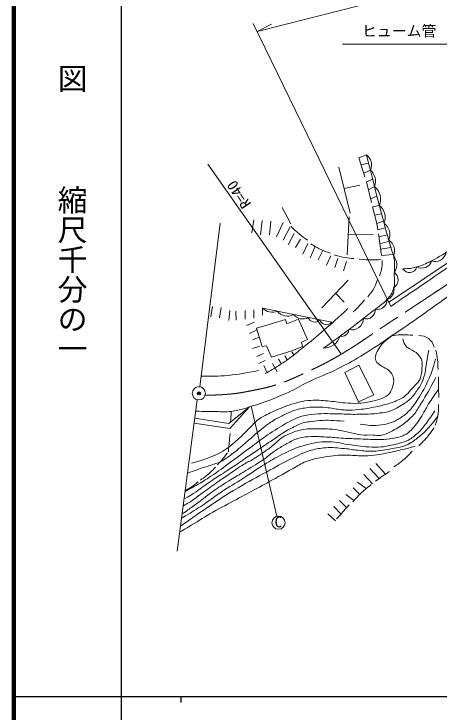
# Model space of a CAD drawing. Units: millimetres, scale not verified. Extents: x 40000 to 680000, y 20000 to 380000.
# Drawn here: x 40000 to 111392, y 202409 to 319785 of the extents above; entities that cross this region are included whole.
import ezdxf
from ezdxf.enums import TextEntityAlignment as Align

# ---------------------------------------------------------------- set-up
doc = ezdxf.new("R2010")
doc.units = ezdxf.units.MM
doc.header["$LTSCALE"] = 1000
doc.header["$PDMODE"] = 32
doc.header["$PDSIZE"] = 500
doc.linetypes.add('CHAIN', pattern=[18.5, 12, -1.5, 3.5, -1.5])
for name, color, linetype, lineweight in [('M-BMK', 2, 'CHAIN', 13), ('M-TTL', 2, 'Continuous', 140), ('M-TTL-BAND', 7, 'Continuous', 25), ('M-WORK', 1, 'Continuous', 13)]:
    doc.layers.add(name, color=color, linetype=linetype, lineweight=lineweight)
doc.layers.add('M-OTRS', color=6, linetype='Continuous')
doc.styles.add('@ＭＳ ゴシック', font='')
doc.styles.add('ＭＳ ゴシック', font='')
doc.styles.get('@ＭＳ ゴシック').set_extended_font_data('@MS Gothic')
doc.styles.get('ＭＳ ゴシック').set_extended_font_data('MS Gothic')

msp = doc.modelspace()

# ---------------------------------------------------------------- linework, layer by layer
at = {"layer": 'M-BMK'}
msp.add_open_spline([(72132, 255712), (73768, 255699), (74255, 255711), (75611, 255814), (77347, 255947), (78315, 256119), (80023, 256465), (81642, 256793), (82563, 256952), (84133, 257465), (86224, 258148), (87330, 258720), (89328, 259639), (91584, 260677), (92826, 261319), (94963, 262581), (97877, 264302), (99384, 265467), (102211, 267327), (104217, 268646), (105339, 269388), (107342, 270713), (110158, 272574), (111733, 273619), (114548, 275482), (117226, 277255), (118728, 278246), (121404, 280021), (123861, 281651), (125232, 282570), (127689, 284200), (129371, 285317), (130315, 285940), (131999, 287054), (134169, 288488), (135390, 289283), (137557, 290722), (139677, 292129), (140860, 292924), (142975, 294340), (144518, 295374), (145380, 295955), (146922, 296990), (148973, 298367), (150123, 299136), (152173, 300513), (153683, 301528), (154154, 301844), (156038, 303111)], degree=3, knots=[0, 0, 0, 0, 1, 1, 1, 2, 2, 2, 3, 3, 3, 4, 4, 4, 5, 5, 5, 6, 6, 6, 7, 7, 7, 8, 8, 8, 9, 9, 9, 10, 10, 10, 11, 11, 11, 12, 12, 12, 13, 13, 13, 14, 14, 14, 15, 15, 15, 16, 16, 16, 16], dxfattribs=at)
at = {"layer": 'M-OTRS'}
msp.add_point((71060, 255986), dxfattribs=at)
at = {"layer": 'M-TTL'}
msp.add_line((40000, 380000), (40000, 20000), dxfattribs=at)
at = {"layer": 'M-TTL-BAND'}
for p, q in [((58000, 370000), (58000, 20000)), ((40000, 205000), (579000, 205000)), ((68000, 205000), (68000, 204000))]:
    msp.add_line(p, q, dxfattribs=at)
at = {"layer": 'M-WORK'}
for p, q in [((80825, 316837), (184170, 343135)), ((103299, 270604), (80168, 318187)), ((80825, 316837), (83277, 318070)), ((97949, 295586), (99210, 296075)), ((98936, 292384), (97944, 295603)), ((98312, 294410), (99478, 294725)), ((94889, 262695), (72566, 294537)), ((94579, 294034), (96483, 286273)), ((98746, 293000), (99869, 293529)), ((99205, 291569), (100051, 288077)), ((99209, 291553), (100253, 292005)), ((95463, 290429), (98102, 290986)), ((99529, 290232), (100580, 290772)), ((99895, 288723), (100972, 289122)), ((100193, 287333), (101400, 287580)), ((85045, 287251), (86521, 284481)), ((96318, 285671), (95968, 279290)), ((100556, 285977), (101718, 286185)), ((71205, 257083), (74652, 284619)), ((80281, 285142), (79932, 282994)), ((81667, 285036), (81403, 282655)), ((83159, 284920), (82916, 282655)), ((85201, 284708), (84069, 282317)), ((100943, 284533), (102085, 284919)), ((86365, 283999), (85212, 281745)), ((101102, 283475), (102367, 283812)), ((87042, 282859), (86036, 280978)), ((88138, 281899), (87287, 280522)), ((96159, 282781), (100333, 282703)), ((101239, 282790), (101726, 279192)), ((101307, 282287), (102705, 282646)), ((89385, 281201), (88528, 279402)), ((90612, 280661), (89724, 278756)), ((101460, 281160), (103009, 281567)), ((101586, 280227), (103305, 280539)), ((91882, 280026), (91088, 278439)), ((93215, 279137), (92475, 277561)), ((94421, 278651), (93882, 277127)), ((101726, 279192), (103679, 279347)), ((95860, 278164), (95321, 276598)), ((91699, 270384), (96122, 275050)), ((94024, 272836), (95487, 271352)), ((73327, 270620), (73052, 268832)), ((74808, 270430), (74502, 268673)), ((80289, 270017), (80268, 268620)), ((81760, 269149), (81749, 270355)), ((81750, 270334), (93378, 267938)), ((76237, 269911), (76068, 268229)), ((77274, 269816), (77295, 268324)), ((78819, 269922), (78840, 268462)), ((80422, 267937), (79047, 267422)), ((79583, 266046), (80798, 266661)), ((80038, 264981), (81182, 265464)), ((80080, 263542), (81308, 263913)), ((86667, 262976), (87020, 262470)), ((80803, 262163), (81911, 262699)), ((85511, 262278), (85896, 261627)), ((82172, 261528), (81149, 261007)), ((81970, 260653), (82457, 259567)), ((83423, 261001), (84227, 259626)), ((84417, 261735), (84934, 260964)), ((70778, 254915), (67393, 229476)), ((84161, 235318), (79859, 253811)), ((100805, 244206), (102430, 242424)), ((99747, 243345), (101339, 241667)), ((98744, 242330), (100225, 240797)), ((97673, 241074), (99151, 239990)), ((96959, 240122), (98038, 239027)), ((95737, 238963), (97070, 237963)), ((94658, 237979), (95848, 236789)), ((93721, 236948), (94912, 235726)), ((92705, 235741), (94023, 234551))]:
    msp.add_line(p, q, dxfattribs=at)
for points in [[(102901, 271262), (127343, 287648), (136580, 293869), (143890, 298911), (153778, 305586), (161312, 310699), (169184, 315846)], [(156043, 304733), (134489, 314708), (95184, 314685)], [(100192, 287337), (100943, 284533), (101102, 283475)], [(83436, 267732), (80712, 266926), (81696, 263863), (82442, 264006), (83236, 262101), (86696, 263149)], [(83395, 267720), (85585, 268402), (85839, 267688), (87807, 268465), (89299, 265037), (88299, 264625), (88458, 263879), (86696, 263149)], [(70364, 251801), (76066, 250910), (79480, 253696), (76250, 250085), (70252, 250961)]]:
    msp.add_lwpolyline(points, dxfattribs=at)
msp.add_lwpolyline([(95580, 259504), (97941, 260707), (100470, 255719), (97845, 254545)], close=True, dxfattribs=at)
for centre, radius in [((71060, 255986), 1107), ((84424, 234250), 1100)]:
    msp.add_circle(centre, radius, dxfattribs=at)
for centre, radius, start, end in [((98035, 294413), 2035, 334.26157, 54.75567), ((98165, 291619), 2559, 340.67382, 48.27297), ((98756, 288602), 2834, 338.86985, 49.99544), ((99688, 285538), 2664, 338.80422, 50.02651), ((100769, 282672), 2365, 337.36213, 53.60643), ((101825, 279980), 2108, 335.54486, 57.67891), ((110801, 279908), 1739, 248.43811, 349.4078), ((102091, 277627), 2219, 324.01919, 41.85401), ((108462, 278826), 1782, 242.95738, 342.50702), ((106427, 277624), 1308, 212.75013, 342.3663), ((102973, 275064), 1555, 302.20602, 54.02795), ((102113, 273402), 1724, 288.23037, 11.59458), ((101087, 271682), 1567, 256.70505, 3.02984), ((83364, 271879), 2235, 223.73993, 292.97502), ((99117, 270117), 1611, 255.59926, 1.40406), ((85889, 270981), 2019, 215.05544, 301.65951), ((88487, 270446), 1941, 217.56418, 299.15077), ((90509, 269131), 1142, 199.45151, 317.26344), ((92485, 268738), 1199, 198.60444, 318.11051), ((96722, 268650), 1996, 256.42111, 357.31821), ((95031, 266795), 1225, 257.40339, 356.27919), ((91996, 266511), 2914, 269.61567, 342.11361)]:
    msp.add_arc(centre, radius, start, end, dxfattribs=at)
for points, knots in [([(192804, 322718), (190289, 322727), (189438, 322738), (187324, 322376), (185302, 322029), (184208, 321626), (182261, 320979), (179530, 320072), (178009, 319517), (175389, 318329), (172954, 317225), (171642, 316489), (169326, 315154), (167620, 314171), (166707, 313547), (165057, 312472), (163096, 311195), (162029, 310433), (160089, 309123), (157676, 307495), (156325, 306582), (153915, 304949), (150900, 302907), (149211, 301763), (146202, 299712), (144005, 298215), (142781, 297367), (140583, 295871), (137897, 294042), (136383, 293032), (133695, 291205), (131257, 289547), (129899, 288605), (127458, 286952), (124422, 284895), (122710, 283758), (119665, 281714), (116957, 279896), (115431, 278891), (112730, 277064), (111002, 275895), (110040, 275231), (108317, 274054), (106354, 272712), (105741, 272292), (103294, 270616)], [0, 0, 0, 0, 1, 1, 1, 2, 2, 2, 3, 3, 3, 4, 4, 4, 5, 5, 5, 6, 6, 6, 7, 7, 7, 8, 8, 8, 9, 9, 9, 10, 10, 10, 11, 11, 11, 12, 12, 12, 13, 13, 13, 14, 14, 14, 15, 15, 15, 15]), ([(91976, 263596), (94102, 265118), (94656, 265515), (96346, 266781), (98075, 268076), (99041, 268806), (100727, 270156), (101492, 270769), (101998, 271035), (102652, 271765), (103209, 272386), (103516, 272795), (103753, 273595), (104031, 274535), (103867, 275122), (103880, 276103), (103893, 277140), (104028, 277741), (103827, 278758), (103698, 279413), (103535, 279757), (103351, 280398), (101599, 286485), (101154, 288475), (99210, 296075)], [0, 0, 0, 0, 1, 1, 1, 2, 2, 2, 3, 3, 3, 4, 4, 4, 5, 5, 5, 6, 6, 6, 7, 7, 7, 8, 8, 8, 8]), ([(105327, 276917), (106386, 276977), (106764, 277008), (107652, 277239), (108625, 277492), (109127, 277783), (110032, 278223), (111606, 278987), (112402, 279577), (113921, 280445), (115557, 281381), (116478, 281898), (118111, 282841), (120076, 283977), (120693, 284343), (123126, 285778)], [0, 0, 0, 0, 1, 1, 1, 2, 2, 2, 3, 3, 3, 4, 4, 4, 5, 5, 5, 5]), ([(86568, 284053), (87209, 283417), (87392, 283229), (87965, 282751), (88468, 282332), (88653, 282196), (89298, 281736)], [0, 0, 0, 0, 1, 1, 1, 2, 2, 2, 2]), ([(89869, 281133), (90619, 280661), (90849, 280512), (91520, 280196), (92135, 279907), (92371, 279823), (93139, 279561)], [0, 0, 0, 0, 1, 1, 1, 2, 2, 2, 2]), ([(93805, 279276), (94674, 279024), (94935, 278937), (95678, 278815), (96220, 278727), (96418, 278704), (97075, 278657)], [0, 0, 0, 0, 1, 1, 1, 2, 2, 2, 2]), ([(97995, 278561), (99039, 278471), (99338, 278433), (100202, 278434), (100766, 278436), (100962, 278440), (101646, 278482)], [0, 0, 0, 0, 1, 1, 1, 2, 2, 2, 2]), ([(101852, 278323), (101844, 277635), (101857, 277392), (101725, 276816), (101627, 276384), (101570, 276215), (101376, 275736)], [0, 0, 0, 0, 1, 1, 1, 2, 2, 2, 2]), ([(101067, 275107), (100837, 274455), (100752, 274240), (100475, 273721), (100146, 273105), (99967, 272894), (99459, 272250)], [0, 0, 0, 0, 1, 1, 1, 2, 2, 2, 2]), ([(70523, 253002), (72189, 252941), (72634, 252917), (73987, 252922), (74960, 252925), (75513, 252849), (76479, 252969), (77829, 253137), (78562, 253401), (79859, 253811), (82325, 254589), (83700, 255077), (86049, 256159), (87434, 256798), (88153, 257270), (89525, 257937), (91389, 258843), (92518, 259172), (94365, 260111), (95916, 260900), (96775, 261363), (98270, 262254), (100514, 263592), (101687, 264479), (103856, 265936), (108209, 268860), (109569, 269889), (114823, 273681)], [0, 0, 0, 0, 1, 1, 1, 2, 2, 2, 3, 3, 3, 4, 4, 4, 5, 5, 5, 6, 6, 6, 7, 7, 7, 8, 8, 8, 9, 9, 9, 9]), ([(98857, 271708), (98518, 271281), (98417, 271163), (98117, 270829), (97700, 270367), (97536, 270224), (96985, 269708)], [0, 0, 0, 0, 1, 1, 1, 2, 2, 2, 2]), ([(82200, 259313), (83270, 259918), (83567, 260081), (84412, 260625), (85101, 261069), (85485, 261325), (86147, 261810), (87137, 262535), (87657, 262986), (88612, 263757), (89980, 264860), (90740, 265487), (92072, 266635), (93679, 268019), (94186, 268497), (96103, 270274)], [0, 0, 0, 0, 1, 1, 1, 2, 2, 2, 3, 3, 3, 4, 4, 4, 5, 5, 5, 5]), ([(69838, 244263), (71119, 244593), (71517, 244704), (72552, 245103), (73722, 245553), (74384, 245825), (75441, 246499), (76348, 247078), (76769, 247526), (77578, 248234), (78328, 248891), (78703, 249308), (79414, 250007), (79964, 250547), (80207, 250923), (80811, 251403), (81498, 251951), (81954, 252166), (82736, 252567), (83546, 252983), (84017, 253184), (84863, 253519), (86014, 253976), (86669, 254219), (87868, 254525), (88633, 254720), (89080, 254759), (89868, 254810), (90961, 254882), (91579, 254808), (92672, 254726), (93805, 254640), (94426, 254455), (95560, 254377), (96373, 254321), (96831, 254290), (97645, 254334), (98505, 254381), (98995, 254405), (99835, 254599), (100788, 254819), (101362, 254881), (102226, 255339), (102588, 255532), (102811, 255650), (103062, 255974), (103340, 256334), (103439, 256586), (103570, 257022), (103738, 257584), (103857, 257939), (103739, 258514), (103615, 259118), (103362, 259432), (102924, 259868), (102542, 260248), (102161, 260240), (101739, 260577), (101333, 260901), (101006, 261036), (100787, 261508), (100631, 261845), (100686, 262100), (100776, 262460), (100899, 262944), (101089, 263176), (101348, 263603), (101904, 264520), (102336, 264779), (103274, 265560)], [0, 0, 0, 0, 1, 1, 1, 2, 2, 2, 3, 3, 3, 4, 4, 4, 5, 5, 5, 6, 6, 6, 7, 7, 7, 8, 8, 8, 9, 9, 9, 10, 10, 10, 11, 11, 11, 12, 12, 12, 13, 13, 13, 14, 14, 14, 15, 15, 15, 16, 16, 16, 17, 17, 17, 18, 18, 18, 19, 19, 19, 20, 20, 20, 21, 21, 21, 22, 22, 22, 23, 23, 23, 23]), ([(103538, 265692), (104447, 265798), (104722, 265840), (105485, 265840), (106068, 265840), (106279, 265829), (106977, 265766)], [0, 0, 0, 0, 1, 1, 1, 2, 2, 2, 2]), ([(107982, 265734), (108680, 265667), (109101, 265626), (109643, 265216), (110186, 264805), (110340, 264411), (110595, 263756)], [0, 0, 0, 0, 1, 1, 1, 2, 2, 2, 2]), ([(69139, 242598), (70451, 243046), (70780, 243159), (71832, 243520), (72936, 243899), (73609, 243979), (74657, 244493), (75179, 244750), (75463, 244917), (75934, 245259), (76897, 245958), (77404, 246393), (78311, 247163), (78906, 247669), (79223, 247971), (79813, 248482), (80604, 249167), (81037, 249564), (81859, 250211), (82418, 250650), (82741, 250886), (83340, 251269), (84052, 251723), (84482, 251929), (85238, 252306), (85952, 252662), (86352, 252872), (87107, 253131), (87985, 253432), (88515, 253483), (89435, 253611), (89896, 253675), (90161, 253662), (90627, 253667), (91324, 253675), (91716, 253667), (92411, 253611), (93341, 253535), (93847, 253372), (94774, 253272), (95133, 253233), (95334, 253197), (95695, 253191), (96563, 253175), (97052, 253188), (97917, 253268), (99049, 253374), (99674, 253518), (100788, 253748), (101610, 253918), (102070, 254020), (102876, 254256), (103600, 254468), (103998, 254621), (104682, 254940), (105055, 255115), (105291, 255182), (105606, 255448), (106058, 255831), (106229, 256131), (106635, 256563), (106951, 256899), (107157, 257060), (107454, 257414), (107775, 257797), (108017, 257987), (108206, 258450), (108470, 259101), (108485, 259518), (108528, 260219), (108557, 260702), (108622, 260993), (108485, 261457), (108344, 261937), (108207, 262218), (107850, 262568), (107404, 263006), (107037, 263108), (106517, 263457), (106297, 263605), (106154, 263662), (105957, 263838), (105521, 264227), (105483, 264579), (105301, 265182)], [0, 0, 0, 0, 1, 1, 1, 2, 2, 2, 3, 3, 3, 4, 4, 4, 5, 5, 5, 6, 6, 6, 7, 7, 7, 8, 8, 8, 9, 9, 9, 10, 10, 10, 11, 11, 11, 12, 12, 12, 13, 13, 13, 14, 14, 14, 15, 15, 15, 16, 16, 16, 17, 17, 17, 18, 18, 18, 19, 19, 19, 20, 20, 20, 21, 21, 21, 22, 22, 22, 23, 23, 23, 24, 24, 24, 25, 25, 25, 26, 26, 26, 27, 27, 27, 28, 28, 28, 28]), ([(68728, 239510), (69624, 239965), (69868, 240097), (70583, 240501), (71583, 241066), (72124, 241415), (73083, 242048), (74405, 242922), (75088, 243494), (76368, 244429), (78065, 245669), (78993, 246394), (80701, 247619), (81916, 248491), (82570, 249023), (83843, 249809), (85037, 250547), (85687, 251007), (86962, 251595), (87688, 251929), (88110, 252103), (88889, 252285), (89711, 252477), (90192, 252485), (91034, 252539), (92626, 252642), (93523, 252541), (95118, 252525), (96093, 252515), (96640, 252437), (97615, 252469), (99137, 252517), (100000, 252484), (101509, 252694), (102058, 252771), (102384, 252765), (102905, 252955), (103798, 253281), (104298, 253492), (105106, 253992), (105749, 254390), (106103, 254636), (106658, 255149), (107196, 255647), (107377, 256039), (107801, 256637), (108030, 256962), (108199, 257123), (108365, 257484), (108668, 258144), (108828, 258526), (108993, 259233), (109094, 259670), (109116, 259922), (109192, 260364), (109387, 261488), (109439, 261847), (109657, 263246)], [0, 0, 0, 0, 1, 1, 1, 2, 2, 2, 3, 3, 3, 4, 4, 4, 5, 5, 5, 6, 6, 6, 7, 7, 7, 8, 8, 8, 9, 9, 9, 10, 10, 10, 11, 11, 11, 12, 12, 12, 13, 13, 13, 14, 14, 14, 15, 15, 15, 16, 16, 16, 17, 17, 17, 18, 18, 18, 19, 19, 19, 19]), ([(110860, 263251), (111008, 262489), (111050, 262270), (111125, 261635), (111199, 261005), (111208, 260785), (111241, 260016)], [0, 0, 0, 0, 1, 1, 1, 2, 2, 2, 2]), ([(98164, 250818), (99530, 250631), (100018, 250522), (101201, 250638), (101991, 250716), (102444, 250767), (103200, 251009), (103899, 251232), (104263, 251451), (104883, 251845), (105539, 252262), (105881, 252551), (106417, 253114), (107211, 253948), (107528, 254531), (108142, 255506), (108852, 256635), (109205, 257304), (109729, 258532), (110245, 259742), (110380, 260218), (110804, 261724)], [0, 0, 0, 0, 1, 1, 1, 2, 2, 2, 3, 3, 3, 4, 4, 4, 5, 5, 5, 6, 6, 6, 7, 7, 7, 7]), ([(71431, 258892), (73548, 258857), (74195, 258861), (75957, 259014), (77978, 259191), (78705, 259359), (81083, 259855)], [0, 0, 0, 0, 1, 1, 1, 2, 2, 2, 2]), ([(68406, 237087), (68852, 237308), (68978, 237386), (69336, 237594), (70209, 238102), (70620, 238509), (71442, 239096), (72480, 239839), (73052, 240269), (74097, 241001), (74916, 241574), (75387, 241878), (76214, 242440), (77119, 243056), (77601, 243439), (78531, 244016), (79197, 244430), (79615, 244586), (80284, 244997), (80964, 245416), (81336, 245666), (81991, 246126), (82611, 246561), (82957, 246809), (83550, 247282), (84158, 247769), (84410, 248158), (85066, 248580), (85664, 248965), (86040, 249119), (86703, 249377), (87216, 249577), (87513, 249670), (88050, 249793), (88527, 249903), (88800, 249950), (89287, 250005), (89703, 250053), (89941, 250038), (90360, 250036), (91774, 250028), (92575, 250073), (93979, 249898), (95673, 249687), (96568, 249232), (98264, 249031), (99072, 248935), (99534, 249019), (100348, 248988), (100816, 248971), (101081, 248856), (101544, 248925), (102229, 249027), (102590, 249220), (103216, 249517), (104201, 249985), (104736, 250306), (105596, 250977), (106230, 251472), (106580, 251769), (107109, 252374), (107684, 253032), (107876, 253501), (108347, 254236), (109418, 255905), (109712, 256511), (110876, 258638)], [0, 0, 0, 0, 1, 1, 1, 2, 2, 2, 3, 3, 3, 4, 4, 4, 5, 5, 5, 6, 6, 6, 7, 7, 7, 8, 8, 8, 9, 9, 9, 10, 10, 10, 11, 11, 11, 12, 12, 12, 13, 13, 13, 14, 14, 14, 15, 15, 15, 16, 16, 16, 17, 17, 17, 18, 18, 18, 19, 19, 19, 20, 20, 20, 21, 21, 21, 22, 22, 22, 22]), ([(68223, 235714), (69128, 236319), (69365, 236487), (70086, 236997), (71436, 237952), (72121, 238584), (73467, 239545), (74439, 240238), (75006, 240594), (76014, 241235), (76951, 241830), (77498, 242128), (78442, 242711), (79778, 243536), (80553, 243959), (81852, 244840), (82751, 245451), (83188, 245888), (84095, 246488), (84755, 246925), (85132, 247162), (85830, 247536), (86583, 247939), (87001, 248201), (87819, 248446), (88634, 248689), (89128, 248694), (89978, 248731), (90936, 248773), (91474, 248696), (92433, 248647), (93583, 248587), (94224, 248507), (95374, 248446), (96460, 248388), (97070, 248368), (98157, 248329), (99500, 248282), (100252, 248179), (101595, 248224), (102405, 248250), (102858, 248302), (103659, 248425), (104310, 248524), (104673, 248623), (105288, 248858), (105576, 248969), (105742, 249033), (105997, 249208), (106417, 249495), (106618, 249708), (106960, 250086), (107641, 250838), (107961, 251318), (108494, 252181), (108878, 252802), (109042, 253181), (109415, 253810), (110089, 254951), (110359, 255311), (111277, 256646)], [0, 0, 0, 0, 1, 1, 1, 2, 2, 2, 3, 3, 3, 4, 4, 4, 5, 5, 5, 6, 6, 6, 7, 7, 7, 8, 8, 8, 9, 9, 9, 10, 10, 10, 11, 11, 11, 12, 12, 12, 13, 13, 13, 14, 14, 14, 15, 15, 15, 16, 16, 16, 17, 17, 17, 18, 18, 18, 19, 19, 19, 20, 20, 20, 20]), ([(111298, 254103), (111308, 253205), (111326, 252896), (111186, 252142), (111075, 251540), (111006, 251308), (110769, 250632)], [0, 0, 0, 0, 1, 1, 1, 2, 2, 2, 2]), ([(68268, 235082), (69773, 235963), (70184, 236210), (71378, 236987), (72779, 237897), (73489, 238517), (74880, 239442), (76252, 240352), (77068, 240789), (78457, 241674), (79861, 242568), (80614, 243121), (82033, 243991), (83171, 244689), (83800, 245101), (84996, 245695), (86413, 246398), (87215, 246821), (88741, 247240), (90290, 247664), (91199, 247852), (92804, 247864), (94324, 247875), (95146, 247483), (96656, 247314), (98215, 247138), (99086, 246940), (100655, 246943), (101393, 246945), (101811, 246974), (102539, 247102), (103419, 247257), (103915, 247351), (104771, 247610), (105355, 247786), (105708, 247843), (106242, 248139), (106936, 248524), (107285, 248820), (107871, 249356), (108495, 249925), (108753, 250337), (109268, 251006), (109865, 251782), (110045, 252080), (110675, 253080)], [0, 0, 0, 0, 1, 1, 1, 2, 2, 2, 3, 3, 3, 4, 4, 4, 5, 5, 5, 6, 6, 6, 7, 7, 7, 8, 8, 8, 9, 9, 9, 10, 10, 10, 11, 11, 11, 12, 12, 12, 13, 13, 13, 14, 14, 14, 15, 15, 15, 15]), ([(67947, 233639), (70061, 235140), (70619, 235530), (72358, 236703), (74398, 238079), (75531, 238868), (77643, 240131), (79502, 241243), (80598, 241771), (82499, 242809), (84017, 243638), (84827, 244181), (86392, 244916), (87749, 245554), (88490, 245985), (89927, 246416), (90849, 246693), (91396, 246758), (92355, 246845), (93593, 246956), (94295, 246802), (95533, 246702), (96416, 246630), (96901, 246496), (97783, 246416), (98785, 246326), (99349, 246233), (100354, 246273), (101592, 246323), (102282, 246458), (103497, 246702), (104558, 246915), (105203, 246939), (106175, 247416), (106961, 247802), (107330, 248150), (108020, 248690), (109461, 249817), (109859, 250470), (111186, 252142)], [0, 0, 0, 0, 1, 1, 1, 2, 2, 2, 3, 3, 3, 4, 4, 4, 5, 5, 5, 6, 6, 6, 7, 7, 7, 8, 8, 8, 9, 9, 9, 10, 10, 10, 11, 11, 11, 12, 12, 12, 13, 13, 13, 13]), ([(68556, 238218), (69120, 238514), (69276, 238612), (69728, 238881), (70942, 239602), (71516, 240168), (72680, 240966), (73641, 241624), (74197, 241965), (75174, 242598), (76079, 243185), (76602, 243489), (77495, 244094), (78138, 244530), (78479, 244801), (79117, 245244), (79926, 245804), (80399, 246086), (81212, 246640), (81683, 246961), (81940, 247152), (82411, 247473), (82934, 247828), (83234, 248016), (83758, 248368), (84391, 248793), (84727, 249059), (85374, 249462), (85796, 249725), (86049, 249843), (86491, 250071), (87274, 250476), (87705, 250732), (88536, 251025), (88952, 251172), (89212, 251154), (89648, 251215), (90316, 251309), (90691, 251353), (91363, 251406), (92953, 251531), (93540, 251437), (95447, 251311)], [0, 0, 0, 0, 1, 1, 1, 2, 2, 2, 3, 3, 3, 4, 4, 4, 5, 5, 5, 6, 6, 6, 7, 7, 7, 8, 8, 8, 9, 9, 9, 10, 10, 10, 11, 11, 11, 12, 12, 12, 13, 13, 13, 14, 14, 14, 14]), ([(110560, 250200), (110034, 249448), (109877, 249227), (109386, 248645), (108875, 248038), (108672, 247840), (107989, 247169)], [0, 0, 0, 0, 1, 1, 1, 2, 2, 2, 2]), ([(67813, 232634), (68772, 233211), (69012, 233356), (69780, 233821), (71205, 234682), (71975, 235213), (73423, 236035), (74946, 236899), (75833, 237321), (77375, 238153), (78678, 238857), (79406, 239255), (80707, 239963), (82159, 240752), (82975, 241189), (84421, 241986), (85391, 242521), (85927, 242834), (86897, 243367), (87741, 243830), (88165, 244196), (89064, 244541), (90072, 244930), (90682, 245029), (91746, 245224), (93175, 245486), (93992, 245574), (95444, 245621), (96554, 245657), (97174, 245490), (98285, 245494), (99166, 245496), (99663, 245504), (100538, 245605), (101746, 245743), (102411, 245911), (103602, 246160), (105103, 246474), (105601, 246620), (107411, 247113)], [0, 0, 0, 0, 1, 1, 1, 2, 2, 2, 3, 3, 3, 4, 4, 4, 5, 5, 5, 6, 6, 6, 7, 7, 7, 8, 8, 8, 9, 9, 9, 10, 10, 10, 11, 11, 11, 12, 12, 12, 13, 13, 13, 13]), ([(74188, 243963), (74664, 244488), (74795, 244628), (75162, 245074), (75446, 245420), (75538, 245536), (75871, 245973)], [0, 0, 0, 0, 1, 1, 1, 2, 2, 2, 2]), ([(106862, 246296), (106259, 245601), (106064, 245380), (105482, 244867), (104869, 244328), (104608, 244160), (103799, 243629)], [0, 0, 0, 0, 1, 1, 1, 2, 2, 2, 2]), ([(71310, 241403), (72087, 241955), (72335, 242112), (72919, 242651), (73303, 243006), (73439, 243139), (73860, 243603)], [0, 0, 0, 0, 1, 1, 1, 2, 2, 2, 2]), ([(103101, 242852), (102547, 242503), (102398, 242408), (101958, 242106), (101465, 241767), (101307, 241645), (100720, 241201)], [0, 0, 0, 0, 1, 1, 1, 2, 2, 2, 2]), ([(68742, 239617), (69420, 240023), (69620, 240131), (70147, 240514), (70459, 240741), (70566, 240820), (70930, 241117)], [0, 0, 0, 0, 1, 1, 1, 2, 2, 2, 2]), ([(100022, 240661), (99231, 240061), (98991, 239879), (98387, 239312), (97779, 238743), (97582, 238513), (96927, 237757)], [0, 0, 0, 0, 1, 1, 1, 2, 2, 2, 2])]:
    msp.add_open_spline(points, degree=3, knots=knots, dxfattribs=at)
for points in [[(111307, 258781), (111323, 257046), (111323, 257046), (111339, 255310)], [(76479, 252969), (76435, 252072), (76435, 252072), (76392, 251176)], [(76008, 246164), (76156, 247714), (76156, 247714), (76305, 249264)], [(96292, 237265), (95245, 236075), (95245, 236075), (94197, 234884)]]:
    msp.add_open_spline(points, degree=3, dxfattribs=at)

# ---------------------------------------------------------------- texts
at = {"layer": 'M-TTL-BAND', "style": '@ＭＳ ゴシック'}
for s, p in [('平\u3000\u3000面\u3000\u3000図', (49777, 306475)), ('縮尺千分の一', (49777, 261030))]:
    msp.add_text(s, height=3666, rotation=270, dxfattribs=at).set_placement(p, align=Align.MIDDLE_RIGHT)
at = {"layer": 'M-WORK', "style": 'ＭＳ ゴシック'}
for s, p in [('ヒューム管\u3000L=8.8 φ=150', (98452, 315461)), ('C', (83780, 232913))]:
    msp.add_text(s, height=1833, dxfattribs=at).set_placement(p, align=Align.BOTTOM_LEFT)
msp.add_text('R=40', height=1833, rotation=123.896, dxfattribs=at).set_placement((80372, 288157), align=Align.BOTTOM_LEFT)

doc.saveas('drawing.dxf')
